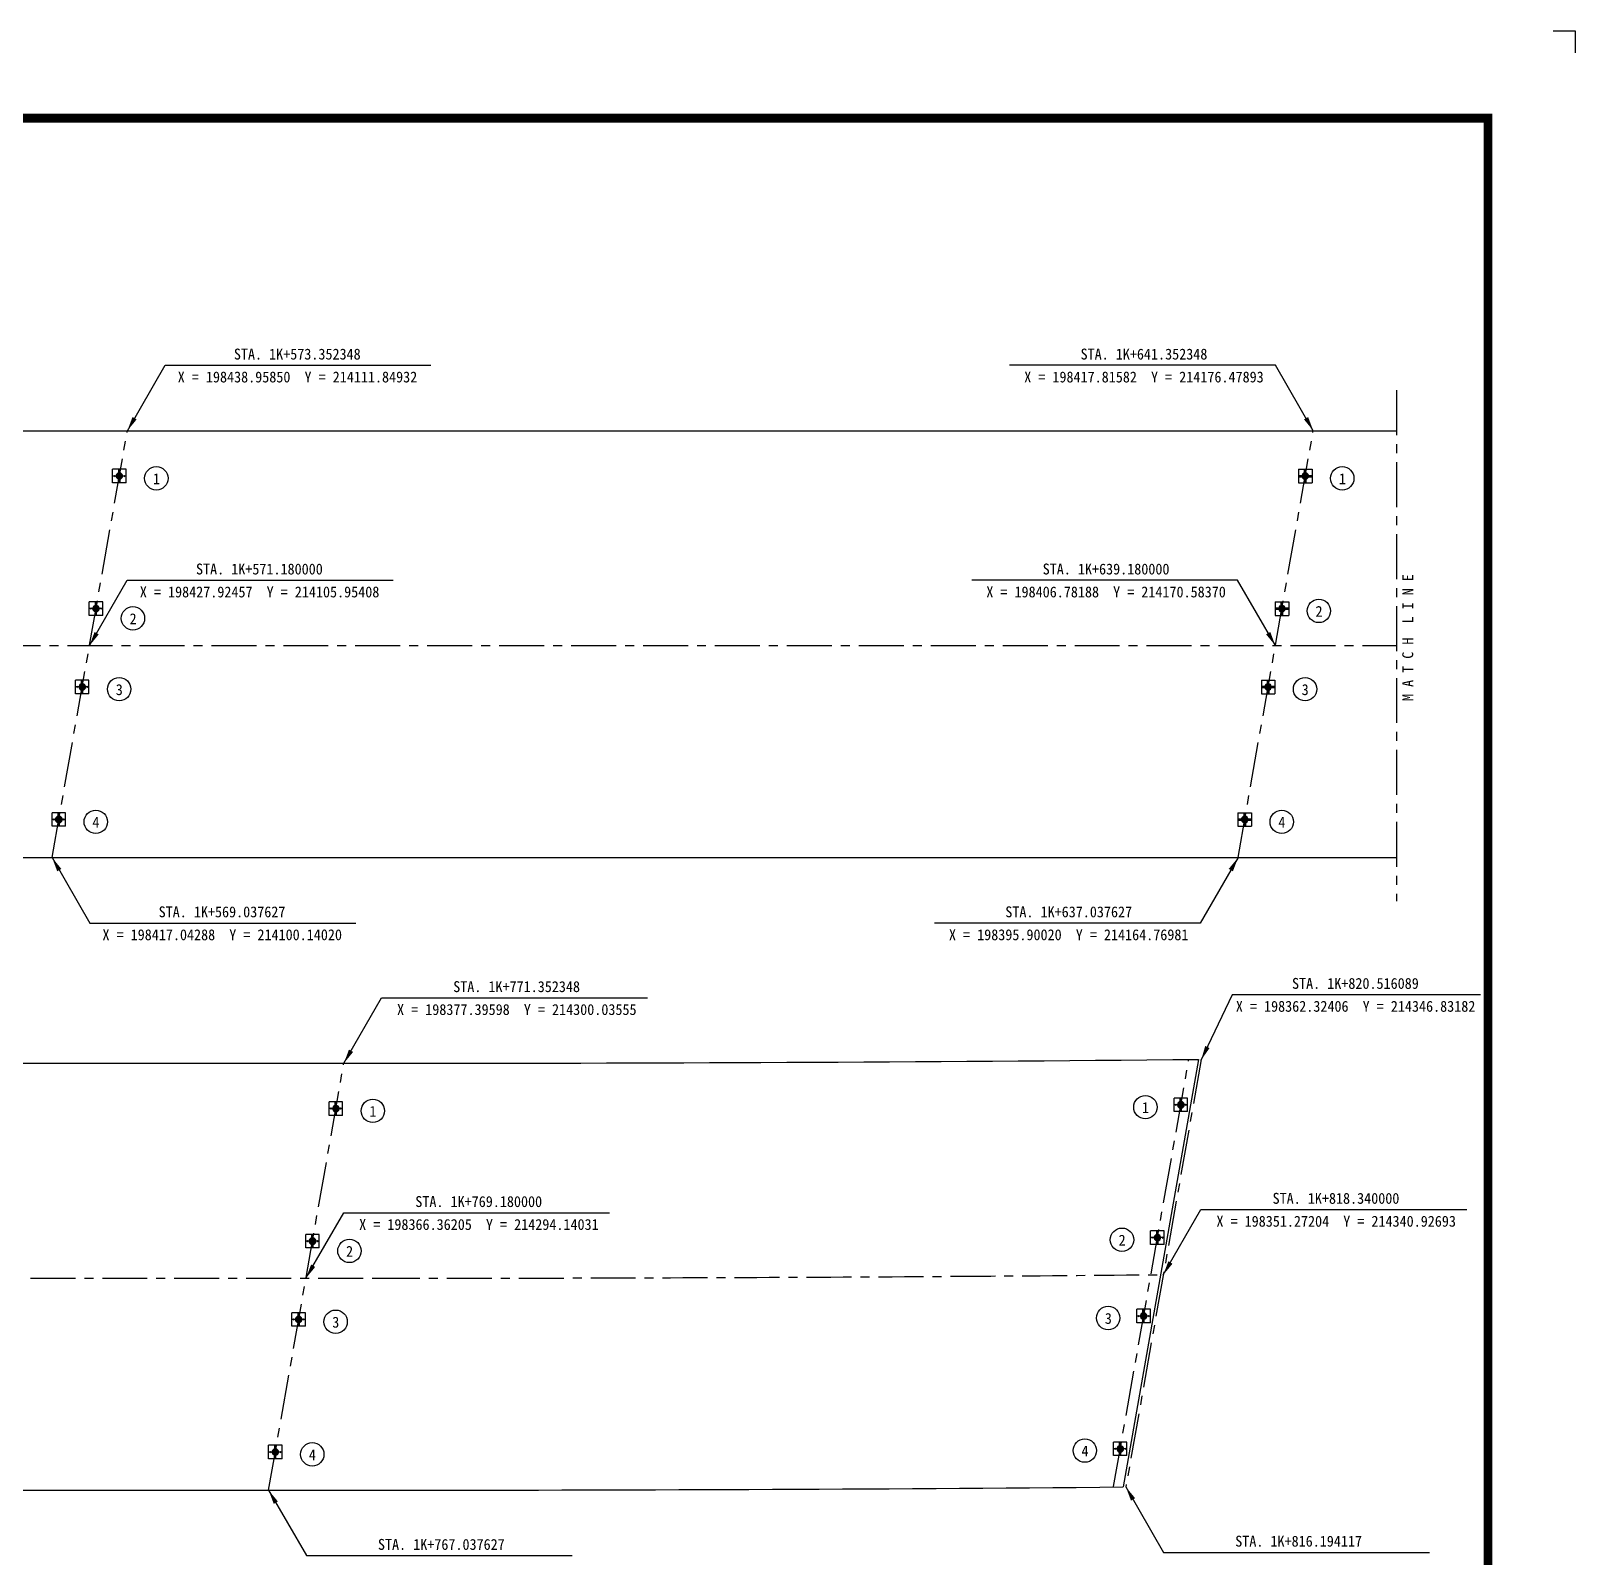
# Model space of a CAD drawing. Header units: feet. Extents: x 523194 to 691394, y 254663 to 373463.
# Drawn here: x 620557 to 691394, y 303480 to 373463 of the extents above; entities that cross this region are included whole.
import ezdxf
from ezdxf.enums import TextEntityAlignment as Align

# ---------------------------------------------------------------- set-up
doc = ezdxf.new("R2010")
doc.units = ezdxf.units.FT
doc.header["$LTSCALE"] = 1650
doc.header["$MEASUREMENT"] = 0
doc.linetypes.add('A-CENTR01', pattern=[2, 1.25, -0.25, 0.25, -0.25])
for name, color, linetype in [('CS-CNTL', 1, 'A-CENTR01'), ('CS-CONC', 4, 'Continuous'), ('CS-DIML', 1, 'Continuous'), ('CS-DIMT', 3, 'Continuous'), ('CS-SYMB', 3, 'Continuous'), ('CX-BORD', 3, 'Continuous'), ('CX-BORD-LIN1', 4, 'Continuous'), ('CX-BORD-LIN2', 3, 'Continuous'), ('CX-BORD-TEX2', 7, 'Continuous'), ('CX-BORD-TEX3', 6, 'Continuous'), ('CX-MISC', 2, 'Continuous')]:
    doc.layers.add(name, color=color, linetype=linetype)
doc.styles.add('A_STANDARD', font='')
doc.styles.get("Standard").update_dxf_attribs({"font": ''})
doc.styles.add('TB_TEXT', font='')
doc.styles.add('TB_WBTXT', font='')
doc.styles.add('TB_WMTXT', font='')
doc.styles.get('A_STANDARD').set_extended_font_data('DotumChe')
doc.styles.get('Standard').set_extended_font_data('DotumChe')
doc.styles.get('TB_TEXT').set_extended_font_data('DotumChe')
doc.styles.get('TB_WBTXT').set_extended_font_data('Dotum')
doc.styles.get('TB_WMTXT').set_extended_font_data('DotumChe')

# ---------------------------------------------------------------- blocks, each defined once
blk = doc.blocks.new('CXBLKA1-KHCA')
at = {"layer": 'CX-BORD-LIN1', "const_width": 2}
blk.add_lwpolyline([(796, 0), (0, 0), (0, 554), (796, 554)], close=True, dxfattribs=at)
at = {"layer": 'CX-MISC'}
blk.add_line((811, 574), (816, 574), dxfattribs=at)
blk.add_lwpolyline([(811, 574), (816, 574), (816, 569)], dxfattribs=at)
at = {"layer": 'CX-BORD-LIN1', "style": 'TB_TEXT'}
for tag, height, p in [('TR_RNUM5', 3, (285.11, 32.64)), ('TR_RDAT5', 3.5, (317.5, 33)), ('TR_DGN5', 3.5, (451.12, 33)), ('TR_CHK5', 3.5, (491.12, 33)), ('TR_APP5', 3.5, (531.12, 33)), ('TR_RDAT4', 3.5, (317.5, 27)), ('TR_DGN4', 3.5, (451.12, 27)), ('TR_CHK4', 3.5, (491.12, 27)), ('TR_APP4', 3.5, (531.12, 27)), ('TR_RNUM4', 3, (285.11, 26.64)), ('TR_RNUM3', 3, (285.11, 20.64)), ('TR_RDAT3', 3.5, (317.5, 21)), ('TR_DGN3', 3.5, (451.12, 21)), ('TR_CHK3', 3.5, (491.12, 21)), ('TR_APP3', 3.5, (531.12, 21)), ('TR_RNUM2', 3, (285.11, 14.64)), ('TR_RDAT2', 3.5, (317.5, 15)), ('TR_DGN2', 3.5, (451.12, 15)), ('TR_CHK2', 3.5, (491.12, 15)), ('TR_APP2', 3.5, (531.12, 15)), ('TR_RDAT1', 3.5, (317.5, 9)), ('TR_DGN1', 3.5, (451.12, 9)), ('TR_CHK1', 3.5, (491.12, 9)), ('TR_APP1', 3.5, (531.12, 9)), ('TR_RNUM1', 3, (285.11, 8.64))]:
    blk.add_attdef(tag, text='', height=height, dxfattribs=at).set_placement(p, align=Align.MIDDLE_CENTER)
for tag, p in [('TR_RCON5', (342.3, 33)), ('TR_RCON4', (342.3, 27)), ('TR_RCON3', (342.3, 21)), ('TR_RCON2', (342.3, 15)), ('TR_RCON1', (342.3, 9))]:
    blk.add_attdef(tag, text='', height=3.5, dxfattribs=at).set_placement(p, align=Align.MIDDLE_LEFT)
at = {"layer": 'CX-BORD-LIN2', "style": 'TB_TEXT'}
blk.add_attdef('TD_VERSION', text='', height=3, rotation=90, dxfattribs=at).set_placement((800.5, 48.01), align=Align.MIDDLE_CENTER)
at = {"layer": 'CX-BORD-TEX2', "style": 'TB_WMTXT'}
for tag, height, p in [('TB_CNAME', 5, (15.34, 531.83)), ('TB_CSCOP', 4, (16.63, 523.83))]:
    blk.add_attdef(tag, text='', height=height, dxfattribs=at).set_placement(p, align=Align.BOTTOM_LEFT)
at = {"layer": 'CX-BORD-TEX2', "style": 'TB_WBTXT'}
for tag, height, p in [('TB_MTITIL', 10, (398, 533.33)), ('TB_STITL', 7, (398, 518.33))]:
    blk.add_attdef(tag, text='', height=height, dxfattribs=at).set_placement(p, align=Align.MIDDLE_CENTER)
at = {"layer": 'CX-BORD-TEX3', "style": 'TB_TEXT'}
for tag, height, p in [('TD_LNDST', 4.5, (215, 31.5)), ('TD_DSECT', 4.5, (605.5, 31.5)), ('TD_DDIST', 4.5, (654.5, 31.5)), ('TD_DNAME_TOP', 4.5, (755, 27.96)), ('TD_DCOMP', 4.5, (215, 22.59)), ('TD_CSECT', 4.5, (605.5, 22.5)), ('TD_CDIST', 4.5, (654.5, 22.5)), ('TD_DNAME_MAIN', 4.5, (755, 21.47)), ('TD_CCOMP', 4.5, (215, 13.59)), ('TD_HSCAL', 4.5, (620.88, 13.75)), ('TD_VSCAL', 4.5, (656.86, 13.75)), ('TD_DNAME_BOT', 3, (755, 15.25)), ('TD_CNAME', 5, (65, 7.6)), ('TD_FIELD', 4.5, (180, 5.13)), ('TD_CSTEP', 4.5, (250.74, 5.13)), ('TD_DWGCODE', 4.5, (637, 4.79)), ('TD_DWGNO', 4.5, (755, 5))]:
    blk.add_attdef(tag, text='', height=height, dxfattribs=at).set_placement(p, align=Align.MIDDLE_CENTER)

msp = doc.modelspace()

# ---------------------------------------------------------------- hatches: boundary and pattern name
at = {"layer": 'CX-BORD-TEX2'}
for points in [[(624762, 353082, 0.299849), (624646, 353198), (624646, 353363), (624586, 353363), (624586, 353198, 0.299849), (624470, 353082), (624470, 353022, 0.299849), (624586, 352905), (624586, 352741), (624646, 352741), (624646, 352905, 0.299849), (624762, 353022)], [(623690, 347002, 0.299849), (623574, 347118), (623574, 347283), (623514, 347283), (623514, 347118, 0.299849), (623398, 347002), (623398, 346942, 0.299849), (623514, 346825), (623514, 346661), (623574, 346661), (623574, 346825, 0.299849), (623690, 346942)], [(623057, 343412, 0.299849), (622941, 343528), (622941, 343693), (622881, 343693), (622881, 343528, 0.299849), (622765, 343412), (622765, 343352, 0.299849), (622881, 343236), (622881, 343071), (622941, 343071), (622941, 343236, 0.299849), (623057, 343352)], [(621985, 337332, 0.299849), (621869, 337448), (621869, 337613), (621809, 337613), (621809, 337448, 0.299849), (621693, 337332), (621693, 337272, 0.299849), (621809, 337156), (621809, 336991), (621869, 336991), (621869, 337156, 0.299849), (621985, 337272)], [(673454, 324248, 0.299849), (673338, 324364), (673338, 324529), (673278, 324529), (673278, 324364, 0.299849), (673162, 324248), (673162, 324188, 0.299849), (673278, 324072), (673278, 323907), (673338, 323907), (673338, 324072, 0.299849), (673454, 324188)], [(634693, 324077, 0.299849), (634577, 324193), (634577, 324358), (634517, 324358), (634517, 324193, 0.299849), (634400, 324077), (634400, 324017, 0.299849), (634517, 323901), (634517, 323736), (634577, 323736), (634577, 323901, 0.299849), (634693, 324017)], [(633621, 317997, 0.299849), (633505, 318113), (633505, 318278), (633445, 318278), (633445, 318113, 0.299849), (633328, 317997), (633328, 317937, 0.299849), (633445, 317821), (633445, 317656), (633505, 317656), (633505, 317821, 0.299849), (633621, 317937)], [(672380, 318158, 0.299849), (672264, 318274), (672264, 318439), (672204, 318439), (672204, 318274, 0.299849), (672088, 318158), (672088, 318098, 0.299849), (672204, 317982), (672204, 317817), (672264, 317817), (672264, 317982, 0.299849), (672380, 318098)], [(632988, 314407, 0.299849), (632872, 314524), (632872, 314688), (632812, 314688), (632812, 314524, 0.299849), (632695, 314407), (632695, 314347, 0.299849), (632812, 314231), (632812, 314066), (632872, 314066), (632872, 314231, 0.299849), (632988, 314347)], [(671746, 314563, 0.299849), (671630, 314679), (671630, 314844), (671570, 314844), (671570, 314679, 0.299849), (671454, 314563), (671454, 314503, 0.299849), (671570, 314387), (671570, 314222), (671630, 314222), (671630, 314387, 0.299849), (671746, 314503)], [(631916, 308327, 0.299849), (631800, 308444), (631800, 308608), (631740, 308608), (631740, 308444, 0.299849), (631623, 308327), (631623, 308267, 0.299849), (631740, 308151), (631740, 307986), (631800, 307986), (631800, 308151, 0.299849), (631916, 308267)], [(670673, 308474, 0.299849), (670556, 308590), (670556, 308755), (670496, 308755), (670496, 308590, 0.299849), (670380, 308474), (670380, 308413, 0.299849), (670496, 308297), (670496, 308132), (670556, 308132), (670556, 308297, 0.299849), (670673, 308413)]]:
    msp.add_hatch(color=0, dxfattribs=at).paths.add_polyline_path(points)
h = msp.add_hatch(color=0, dxfattribs=at)
edge = h.paths.add_edge_path()
edge.add_line((679327, 353082), (679327, 353022))
edge.add_line((679327, 353022), (679162, 353022))
edge.add_arc((679016, 353052), 149, 281.61742, 348.38258, ccw=False)
edge.add_line((679046, 352905), (679046, 352741))
edge.add_line((679046, 352741), (678986, 352741))
edge.add_line((678986, 352741), (678986, 352905))
edge.add_arc((679016, 353052), 149, 191.61742, 258.38258, ccw=False)
edge.add_line((678870, 353022), (678705, 353022))
edge.add_line((678705, 353022), (678705, 353082))
edge.add_line((678705, 353082), (678870, 353082))
edge.add_arc((679016, 353052), 149, 101.61742, 168.38258, ccw=False)
edge.add_line((678986, 353198), (678986, 353363))
edge.add_line((678986, 353363), (679046, 353363))
edge.add_line((679046, 353363), (679046, 353198))
edge.add_arc((679016, 353052), 149, 11.61742, 78.38258, ccw=False)
edge.add_line((679162, 353082), (679327, 353082))
h = msp.add_hatch(color=0, dxfattribs=at)
edge = h.paths.add_edge_path()
edge.add_line((678255, 347002), (678255, 346942))
edge.add_line((678255, 346942), (678090, 346942))
edge.add_arc((677944, 346972), 149, 281.61742, 348.38258, ccw=False)
edge.add_line((677974, 346825), (677974, 346661))
edge.add_line((677974, 346661), (677914, 346661))
edge.add_line((677914, 346661), (677914, 346825))
edge.add_arc((677944, 346972), 149, 191.61742, 258.38258, ccw=False)
edge.add_line((677798, 346942), (677633, 346942))
edge.add_line((677633, 346942), (677633, 347002))
edge.add_line((677633, 347002), (677798, 347002))
edge.add_arc((677944, 346972), 149, 101.61742, 168.38258, ccw=False)
edge.add_line((677914, 347118), (677914, 347283))
edge.add_line((677914, 347283), (677974, 347283))
edge.add_line((677974, 347283), (677974, 347118))
edge.add_arc((677944, 346972), 149, 11.61742, 78.38258, ccw=False)
edge.add_line((678090, 347002), (678255, 347002))
h = msp.add_hatch(color=0, dxfattribs=at)
edge = h.paths.add_edge_path()
edge.add_line((677622, 343412), (677622, 343352))
edge.add_line((677622, 343352), (677457, 343352))
edge.add_arc((677311, 343382), 149, 281.61742, 348.38258, ccw=False)
edge.add_line((677341, 343236), (677341, 343071))
edge.add_line((677341, 343071), (677281, 343071))
edge.add_line((677281, 343071), (677281, 343236))
edge.add_arc((677311, 343382), 149, 191.61742, 258.38258, ccw=False)
edge.add_line((677165, 343352), (677000, 343352))
edge.add_line((677000, 343352), (677000, 343412))
edge.add_line((677000, 343412), (677165, 343412))
edge.add_arc((677311, 343382), 149, 101.61742, 168.38258, ccw=False)
edge.add_line((677281, 343528), (677281, 343693))
edge.add_line((677281, 343693), (677341, 343693))
edge.add_line((677341, 343693), (677341, 343528))
edge.add_arc((677311, 343382), 149, 11.61742, 78.38258, ccw=False)
edge.add_line((677457, 343412), (677622, 343412))
h = msp.add_hatch(color=0, dxfattribs=at)
edge = h.paths.add_edge_path()
edge.add_line((676550, 337332), (676550, 337272))
edge.add_line((676550, 337272), (676385, 337272))
edge.add_arc((676239, 337302), 149, 281.61742, 348.38258, ccw=False)
edge.add_line((676269, 337156), (676269, 336991))
edge.add_line((676269, 336991), (676209, 336991))
edge.add_line((676209, 336991), (676209, 337156))
edge.add_arc((676239, 337302), 149, 191.61742, 258.38258, ccw=False)
edge.add_line((676093, 337272), (675928, 337272))
edge.add_line((675928, 337272), (675928, 337332))
edge.add_line((675928, 337332), (676093, 337332))
edge.add_arc((676239, 337302), 149, 101.61742, 168.38258, ccw=False)
edge.add_line((676209, 337448), (676209, 337613))
edge.add_line((676209, 337613), (676269, 337613))
edge.add_line((676269, 337613), (676269, 337448))
edge.add_arc((676239, 337302), 149, 11.61742, 78.38258, ccw=False)
edge.add_line((676385, 337332), (676550, 337332))

# ---------------------------------------------------------------- linework, layer by layer
at = {"layer": 'CS-CNTL'}
for p, q in [((683205, 356991), (683205, 333557)), ((621531, 335554), (624982, 355130)), ((675931, 335554), (679382, 355130)), ((533138, 345274), (683205, 345274)), ((631461, 306549), (634913, 326125)), ((670222, 306721), (673674, 326297)), ((674244, 326305), (670786, 306697)), ((534735, 316269), (636336, 316269))]:
    msp.add_line(p, q, dxfattribs=at)
msp.add_arc((636336, 4316269), 4000000, 270, 270.518066, dxfattribs=at)
at = {"layer": 'CS-CONC'}
for p, q in [((536182, 355130), (683205, 355130)), ((532731, 335554), (683205, 335554)), ((534735, 326125), (636336, 326125)), ((674116, 326304), (670658, 306696)), ((534735, 306549), (636336, 306549))]:
    msp.add_line(p, q, dxfattribs=at)
for radius, end in [(3990144, 270.542504), (4009720, 270.490449)]:
    msp.add_arc((636336, 4316269), radius, 270, end, dxfattribs=at)
at = {"layer": 'CS-DIML'}
for p, q in [((624982, 355130), (626714, 358130)), ((626714, 358130), (638911, 358130)), ((677650, 358130), (665453, 358130)), ((679382, 355130), (677650, 358130)), ((623245, 345274), (624977, 348274)), ((624977, 348274), (637173, 348274)), ((675912, 348274), (663716, 348274)), ((677645, 345274), (675912, 348274)), ((621531, 335554), (623263, 332554)), ((675931, 335554), (674199, 332554)), ((623263, 332554), (635460, 332554)), ((674199, 332554), (662002, 332554)), ((634913, 326125), (636645, 329125)), ((636645, 329125), (648842, 329125)), ((674240, 326273), (675671, 329273)), ((675659, 329273), (687054, 329273)), ((633175, 316269), (634907, 319269)), ((634907, 319269), (647104, 319269)), ((672500, 316417), (674232, 319417)), ((674232, 319417), (686429, 319417)), ((631461, 306549), (633193, 303549)), ((670786, 306697), (672518, 303697)), ((633193, 303549), (645390, 303549)), ((672518, 303697), (684715, 303697))]:
    msp.add_line(p, q, dxfattribs=at)
for points in [[(624982, 355130), (625217, 355757), (624982, 355130), (625408, 355647)], [(679382, 355130), (679148, 355757), (679382, 355130), (678957, 355647)], [(623245, 345274), (623479, 345901), (623245, 345274), (623670, 345791)], [(677645, 345274), (677410, 345901), (677645, 345274), (677219, 345791)], [(621531, 335554), (621765, 334927), (621531, 335554), (621956, 335037)], [(675931, 335554), (675696, 334927), (675931, 335554), (675505, 335037)], [(634913, 326125), (635148, 326752), (634913, 326125), (635338, 326642)], [(674240, 326273), (674425, 326916), (674240, 326273), (674624, 326821)], [(633175, 316269), (633410, 316896), (633175, 316269), (633601, 316786)], [(672500, 316417), (672735, 317044), (672500, 316417), (672925, 316934)], [(631461, 306549), (631696, 305923), (631461, 306549), (631887, 306033)], [(670786, 306697), (671021, 306071), (670786, 306697), (671211, 306181)]]:
    msp.add_solid(points, dxfattribs=at)
at = {"layer": 'CS-SYMB'}
for centre in [(626311, 352947), (680711, 352947), (679639, 346867), (625239, 346526), (624606, 343277), (679006, 343277), (623534, 337197), (677934, 337197), (636242, 323942), (671680, 324113), (635170, 317521), (670608, 318033), (634537, 314272), (669975, 314444), (668903, 308364), (633465, 308192)]:
    msp.add_circle(centre, 536, dxfattribs=at)
at = {"layer": 'CX-BORD-TEX2', "color": 0}
for p, q in [((624932, 353052), (624300, 353052)), ((624927, 353363), (624305, 353363)), ((624305, 352741), (624305, 353363)), ((624470, 353022), (624470, 353082)), ((624470, 353082), (624470, 353082)), ((624470, 353022), (624470, 353022)), ((624586, 353198), (624586, 353363)), ((624586, 352741), (624586, 352905)), ((624646, 353198), (624646, 353363)), ((624646, 352741), (624646, 352905)), ((624762, 353022), (624762, 353082)), ((624762, 353082), (624762, 353082)), ((624762, 353022), (624762, 353022)), ((624927, 352741), (624927, 353363)), ((678705, 353363), (678705, 352741)), ((678705, 353363), (679327, 353363)), ((678705, 353082), (678870, 353082)), ((678705, 353022), (678870, 353022)), ((678986, 353198), (678986, 353363)), ((678986, 352905), (678986, 352741)), ((679046, 353198), (679046, 353363)), ((679046, 352905), (679046, 352741)), ((679162, 353082), (679327, 353082)), ((679162, 353022), (679327, 353022)), ((679327, 353363), (679327, 352741)), ((624927, 352741), (624305, 352741)), ((678705, 352741), (679327, 352741)), ((623855, 347283), (623233, 347283)), ((623233, 346661), (623233, 347283)), ((623514, 347118), (623514, 347283)), ((623574, 347118), (623574, 347283)), ((623855, 346661), (623855, 347283)), ((677633, 347283), (677633, 346661)), ((677633, 347283), (678255, 347283)), ((677914, 347118), (677914, 347283)), ((677974, 347118), (677974, 347283)), ((678255, 347283), (678255, 346661)), ((623860, 346972), (623228, 346972)), ((623855, 346661), (623233, 346661)), ((623398, 346942), (623398, 347002)), ((623398, 347002), (623398, 347002)), ((623398, 346942), (623398, 346942)), ((623514, 346661), (623514, 346825)), ((623574, 346661), (623574, 346825)), ((623690, 346942), (623690, 347002)), ((623690, 347002), (623690, 347002)), ((623690, 346942), (623690, 346942)), ((677633, 347002), (677798, 347002)), ((677633, 346942), (677798, 346942)), ((677633, 346661), (678255, 346661)), ((677914, 346825), (677914, 346661)), ((677974, 346825), (677974, 346661)), ((678090, 347002), (678255, 347002)), ((678090, 346942), (678255, 346942)), ((623222, 343693), (622600, 343693)), ((622600, 343071), (622600, 343693)), ((622881, 343528), (622881, 343693)), ((622941, 343528), (622941, 343693)), ((623222, 343071), (623222, 343693)), ((677000, 343693), (677000, 343071)), ((677000, 343693), (677622, 343693)), ((677281, 343528), (677281, 343693)), ((677341, 343528), (677341, 343693)), ((677622, 343693), (677622, 343071)), ((623227, 343382), (622595, 343382)), ((623222, 343071), (622600, 343071)), ((622765, 343352), (622765, 343412)), ((622765, 343412), (622765, 343412)), ((622765, 343352), (622765, 343352)), ((622881, 343071), (622881, 343236)), ((622941, 343071), (622941, 343236)), ((623057, 343352), (623057, 343412)), ((623057, 343412), (623057, 343412)), ((623057, 343352), (623057, 343352)), ((677000, 343412), (677165, 343412)), ((677000, 343352), (677165, 343352)), ((677000, 343071), (677622, 343071)), ((677281, 343236), (677281, 343071)), ((677341, 343236), (677341, 343071)), ((677457, 343412), (677622, 343412)), ((677457, 343352), (677622, 343352)), ((622155, 337302), (621523, 337302)), ((622150, 337613), (621528, 337613)), ((621528, 336991), (621528, 337613)), ((621693, 337272), (621693, 337332)), ((621693, 337332), (621693, 337332)), ((621693, 337272), (621693, 337272)), ((621809, 337448), (621809, 337613)), ((621869, 337448), (621869, 337613)), ((621985, 337272), (621985, 337332)), ((621985, 337332), (621985, 337332)), ((621985, 337272), (621985, 337272)), ((622150, 336991), (622150, 337613)), ((675928, 337613), (675928, 336991)), ((675928, 337613), (676550, 337613)), ((675928, 337332), (676093, 337332)), ((675928, 337272), (676093, 337272)), ((676209, 337448), (676209, 337613)), ((676269, 337448), (676269, 337613)), ((676385, 337332), (676550, 337332)), ((676385, 337272), (676550, 337272)), ((676550, 337613), (676550, 336991)), ((622150, 336991), (621528, 336991)), ((621809, 336991), (621809, 337156)), ((621869, 336991), (621869, 337156)), ((675928, 336991), (676550, 336991)), ((676209, 337156), (676209, 336991)), ((676269, 337156), (676269, 336991)), ((673619, 324529), (672997, 324529)), ((672997, 323907), (672997, 324529)), ((673278, 324364), (673278, 324529)), ((673338, 324364), (673338, 324529)), ((673619, 323907), (673619, 324529)), ((634862, 324047), (634231, 324047)), ((634858, 324358), (634236, 324358)), ((634236, 323736), (634236, 324358)), ((634858, 323736), (634236, 323736)), ((634400, 324017), (634400, 324077)), ((634400, 324077), (634400, 324077)), ((634400, 324017), (634400, 324017)), ((634517, 324193), (634517, 324358)), ((634517, 323736), (634517, 323901)), ((634577, 324193), (634577, 324358)), ((634577, 323736), (634577, 323901)), ((634693, 324017), (634693, 324077)), ((634693, 324077), (634693, 324077)), ((634693, 324017), (634693, 324017)), ((634858, 323736), (634858, 324358)), ((673624, 324218), (672992, 324218)), ((673619, 323907), (672997, 323907)), ((673162, 324188), (673162, 324248)), ((673162, 324248), (673162, 324248)), ((673162, 324188), (673162, 324188)), ((673278, 323907), (673278, 324072)), ((673338, 323907), (673338, 324072)), ((673454, 324188), (673454, 324248)), ((673454, 324248), (673454, 324248)), ((673454, 324188), (673454, 324188)), ((633786, 318278), (633164, 318278)), ((633164, 317656), (633164, 318278)), ((633445, 318113), (633445, 318278)), ((633505, 318113), (633505, 318278)), ((633786, 317656), (633786, 318278)), ((672550, 318128), (671918, 318128)), ((672545, 318439), (671923, 318439)), ((671923, 317817), (671923, 318439)), ((672088, 318098), (672088, 318158)), ((672088, 318158), (672088, 318158)), ((672088, 318098), (672088, 318098)), ((672204, 318274), (672204, 318439)), ((672264, 318274), (672264, 318439)), ((672380, 318098), (672380, 318158)), ((672380, 318158), (672380, 318158)), ((672380, 318098), (672380, 318098)), ((672545, 317817), (672545, 318439)), ((633790, 317967), (633159, 317967)), ((633786, 317656), (633164, 317656)), ((633328, 317937), (633328, 317997)), ((633328, 317997), (633328, 317997)), ((633328, 317937), (633328, 317937)), ((633445, 317656), (633445, 317821)), ((633505, 317656), (633505, 317821)), ((633621, 317937), (633621, 317997)), ((633621, 317997), (633621, 317997)), ((633621, 317937), (633621, 317937)), ((672545, 317817), (671923, 317817)), ((672204, 317817), (672204, 317982)), ((672264, 317817), (672264, 317982)), ((633153, 314688), (632531, 314688)), ((632531, 314066), (632531, 314688)), ((632812, 314524), (632812, 314688)), ((632872, 314524), (632872, 314688)), ((633153, 314066), (633153, 314688)), ((671916, 314533), (671284, 314533)), ((671911, 314844), (671289, 314844)), ((671289, 314222), (671289, 314844)), ((671454, 314503), (671454, 314563)), ((671454, 314563), (671454, 314563)), ((671570, 314679), (671570, 314844)), ((671630, 314679), (671630, 314844)), ((671746, 314503), (671746, 314563)), ((671746, 314563), (671746, 314563)), ((671911, 314222), (671911, 314844)), ((633157, 314377), (632526, 314377)), ((633153, 314066), (632531, 314066)), ((632695, 314347), (632695, 314407)), ((632695, 314407), (632695, 314407)), ((632695, 314347), (632695, 314347)), ((632812, 314066), (632812, 314231)), ((632872, 314066), (632872, 314231)), ((632988, 314347), (632988, 314407)), ((632988, 314407), (632988, 314407)), ((632988, 314347), (632988, 314347)), ((671911, 314222), (671289, 314222)), ((671454, 314503), (671454, 314503)), ((671570, 314222), (671570, 314387)), ((671630, 314222), (671630, 314387)), ((671746, 314503), (671746, 314503)), ((632085, 308297), (631454, 308297)), ((632081, 308608), (631459, 308608)), ((631459, 307986), (631459, 308608)), ((631623, 308267), (631623, 308327)), ((631623, 308327), (631623, 308327)), ((631623, 308267), (631623, 308267)), ((631740, 308444), (631740, 308608)), ((631740, 307986), (631740, 308151)), ((631800, 308444), (631800, 308608)), ((631800, 307986), (631800, 308151)), ((631916, 308267), (631916, 308327)), ((631916, 308327), (631916, 308327)), ((631916, 308267), (631916, 308267)), ((632081, 307986), (632081, 308608)), ((670842, 308443), (670211, 308443)), ((670837, 308755), (670215, 308755)), ((670215, 308132), (670215, 308755)), ((670380, 308413), (670380, 308474)), ((670380, 308474), (670380, 308474)), ((670380, 308413), (670380, 308413)), ((670496, 308590), (670496, 308755)), ((670496, 308132), (670496, 308297)), ((670556, 308590), (670556, 308755)), ((670556, 308132), (670556, 308297)), ((670673, 308413), (670673, 308474)), ((670673, 308474), (670673, 308474)), ((670673, 308413), (670673, 308413)), ((670837, 308132), (670837, 308755)), ((632081, 307986), (631459, 307986)), ((670837, 308132), (670215, 308132))]:
    msp.add_line(p, q, dxfattribs=at)
for centre, start, end in [((624616, 353052), 101.61742, 168.38258), ((624616, 353052), 191.61742, 258.38258), ((624616, 353052), 11.61742, 78.38258), ((624616, 353052), 281.61742, 348.38258), ((679016, 353052), 101.61742, 168.38258), ((679016, 353052), 191.61742, 258.38258), ((679016, 353052), 11.61742, 78.38258), ((679016, 353052), 281.61742, 348.38258), ((623544, 346972), 101.61742, 168.38258), ((623544, 346972), 11.61742, 78.38258), ((677944, 346972), 101.61742, 168.38258), ((677944, 346972), 11.61742, 78.38258), ((623544, 346972), 191.61742, 258.38258), ((623544, 346972), 281.61742, 348.38258), ((677944, 346972), 191.61742, 258.38258), ((677944, 346972), 281.61742, 348.38258), ((622911, 343382), 101.61742, 168.38258), ((622911, 343382), 191.61742, 258.38258), ((622911, 343382), 11.61742, 78.38258), ((622911, 343382), 281.61742, 348.38258), ((677311, 343382), 101.61742, 168.38258), ((677311, 343382), 191.61742, 258.38258), ((677311, 343382), 11.61742, 78.38258), ((677311, 343382), 281.61742, 348.38258), ((621839, 337302), 101.61742, 168.38258), ((621839, 337302), 191.61742, 258.38258), ((621839, 337302), 11.61742, 78.38258), ((621839, 337302), 281.61742, 348.38258), ((676239, 337302), 101.61742, 168.38258), ((676239, 337302), 191.61742, 258.38258), ((676239, 337302), 11.61742, 78.38258), ((676239, 337302), 281.61742, 348.38258), ((634547, 324047), 101.61742, 168.38258), ((634547, 324047), 191.61742, 258.38258), ((634547, 324047), 11.61742, 78.38258), ((634547, 324047), 281.61742, 348.38258), ((673308, 324218), 101.61742, 168.38258), ((673308, 324218), 191.61742, 258.38258), ((673308, 324218), 11.61742, 78.38258), ((673308, 324218), 281.61742, 348.38258), ((633475, 317967), 101.61742, 168.38258), ((633475, 317967), 11.61742, 78.38258), ((672234, 318128), 101.61742, 168.38258), ((672234, 318128), 191.61742, 258.38258), ((672234, 318128), 11.61742, 78.38258), ((672234, 318128), 281.61742, 348.38258), ((633475, 317967), 191.61742, 258.38258), ((633475, 317967), 281.61742, 348.38258), ((632842, 314377), 101.61742, 168.38258), ((632842, 314377), 11.61742, 78.38258), ((671600, 314533), 101.61742, 168.38258), ((671600, 314533), 11.61742, 78.38258), ((632842, 314377), 191.61742, 258.38258), ((632842, 314377), 281.61742, 348.38258), ((671600, 314533), 191.61742, 258.38258), ((671600, 314533), 281.61742, 348.38258), ((631770, 308297), 101.61742, 168.38258), ((631770, 308297), 191.61742, 258.38258), ((631770, 308297), 11.61742, 78.38258), ((631770, 308297), 281.61742, 348.38258), ((670526, 308443), 101.61742, 168.38258), ((670526, 308443), 191.61742, 258.38258), ((670526, 308443), 11.61742, 78.38258), ((670526, 308443), 281.61742, 348.38258)]:
    msp.add_arc(centre, 149, start, end, dxfattribs=at)
for points in [[(624403, 353111), (624403, 352992), (624300, 353052)], [(624828, 353111), (624828, 352992), (624932, 353052)], [(623331, 347031), (623331, 346912), (623228, 346972)], [(623756, 347031), (623756, 346912), (623860, 346972)], [(622698, 343442), (622698, 343322), (622595, 343382)], [(623123, 343442), (623123, 343322), (623227, 343382)], [(621626, 337362), (621626, 337242), (621523, 337302)], [(622051, 337362), (622051, 337242), (622155, 337302)], [(634334, 324107), (634334, 323987), (634231, 324047)], [(634759, 324107), (634759, 323987), (634862, 324047)], [(673095, 324278), (673095, 324159), (672992, 324218)], [(673520, 324278), (673520, 324159), (673624, 324218)], [(672022, 318188), (672022, 318068), (671918, 318128)], [(672446, 318188), (672446, 318068), (672550, 318128)], [(633262, 318027), (633262, 317907), (633159, 317967)], [(633687, 318027), (633687, 317907), (633790, 317967)], [(671388, 314592), (671388, 314473), (671284, 314533)], [(671812, 314592), (671812, 314473), (671916, 314533)], [(632629, 314437), (632629, 314318), (632526, 314377)], [(633054, 314437), (633054, 314318), (633157, 314377)], [(631557, 308357), (631557, 308238), (631454, 308297)], [(631982, 308357), (631982, 308238), (632085, 308297)], [(670314, 308503), (670314, 308384), (670211, 308443)], [(670739, 308503), (670739, 308384), (670842, 308443)]]:
    msp.add_solid(points, dxfattribs=at)

# ---------------------------------------------------------------- block references
at = {"layer": 'CX-BORD', "xscale": 200, "yscale": 200, "zscale": 200}
msp.add_blockref('CXBLKA1-KHCA', (528194, 258663), dxfattribs=at)

# ---------------------------------------------------------------- texts
at = {"layer": 'CS-DIMT', "style": 'A_STANDARD'}
for s, p in [('STA. 1K+573.352348', (632777, 358394)), ('STA. 1K+641.352348', (671616, 358394)), ('X = 198438.95850  Y = 214111.84932', (632786, 357344)), ('X = 198417.81582  Y = 214176.47893', (671616, 357344)), ('STA. 1K+571.180000', (631039, 348538)), ('STA. 1K+639.180000', (669878, 348538)), ('X = 198427.92457  Y = 214105.95408', (631048, 347488)), ('X = 198406.78188  Y = 214170.58370', (669878, 347488)), ('STA. 1K+569.037627', (629325, 332818)), ('STA. 1K+637.037627', (668164, 332818)), ('X = 198417.04288  Y = 214100.14020', (629334, 331768)), ('X = 198395.90020  Y = 214164.76981', (668164, 331768)), ('STA. 1K+771.352348', (642838, 329389)), ('STA. 1K+820.516089', (681315, 329537)), ('X = 198377.39598  Y = 214300.03555', (642847, 328339)), ('X = 198362.32406  Y = 214346.83182', (681324, 328487)), ('STA. 1K+818.340000', (680424, 319681)), ('STA. 1K+769.180000', (641100, 319533)), ('X = 198366.36205  Y = 214294.14031', (641109, 318483)), ('X = 198351.27204  Y = 214340.92693', (680434, 318631)), ('STA. 1K+767.037627', (639386, 303813)), ('STA. 1K+816.194117', (678711, 303961))]:
    msp.add_text(s, height=500, dxfattribs=at).set_placement(p, align=Align.CENTER)
at = {"layer": 'CS-DIMT'}
msp.add_text('M A T C H  L I N E', height=500, rotation=450, dxfattribs=at).set_placement((683967, 345643), align=Align.CENTER)
at = {"layer": 'CS-SYMB'}
for s, p in [('1', (626317, 352677)), ('1', (680717, 352677)), ('2', (625245, 346256)), ('2', (679645, 346597)), ('3', (624612, 343007)), ('3', (679012, 343007)), ('4', (623540, 336927)), ('4', (677940, 336927)), ('1', (636248, 323672)), ('1', (671686, 323843)), ('2', (670614, 317763)), ('2', (635176, 317251)), ('3', (669981, 314174)), ('3', (634543, 314002)), ('4', (633471, 307922)), ('4', (668909, 308094))]:
    msp.add_text(s, height=500, rotation=360, dxfattribs=at).set_placement(p, align=Align.CENTER)

doc.saveas('drawing.dxf')
